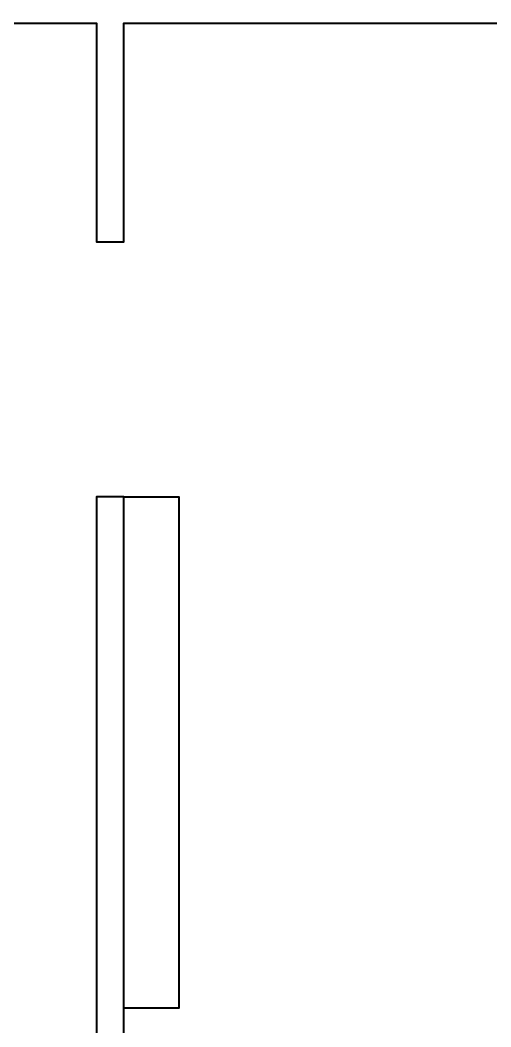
# Model space of a CAD drawing. Header units: feet. Extents: x 3867 to 6666, y -160 to 1574.
# Drawn here: x 5367.1 to 5444.7, y 1207.8 to 1373.6 of the extents above; entities that cross this region are included whole.
import ezdxf

# ---------------------------------------------------------------- set-up
doc = ezdxf.new("R2010")
doc.units = ezdxf.units.FT

msp = doc.modelspace()

# ---------------------------------------------------------------- linework, layer by layer
for p, q in [((5356.74, 1373.1), (5379.74, 1373.1)), ((5379.74, 1337.1), (5379.74, 1373.1)), ((5384.24, 1337.1), (5384.24, 1373.1)), ((5384.24, 1373.1), (5539.74, 1373.1)), ((5379.74, 1337.1), (5384.24, 1337.1)), ((5379.74, 1144.1), (5379.74, 1295.1)), ((5379.74, 1295.1), (5384.24, 1295.1)), ((5384.24, 1135.1), (5384.24, 1295.1))]:
    msp.add_line(p, q)
at = {"lineweight": 40}
for points in [[(5548.74, 1425.6), (5539.74, 1425.6), (5539.74, 1377.6), (5356.74, 1377.6), (5356.74, 1373.1), (5379.74, 1373.1), (5379.74, 1337.1), (5384.24, 1337.1), (5384.24, 1373.1), (5539.74, 1373.1), (5539.74, 1350.22), (5548.74, 1350.22)], [(5384.24, 1295.1), (5379.74, 1295.1), (5379.74, 1144.1), (5377.89, 1144.1), (5377.89, 1135.1), (5384.24, 1135.1)], [(5384.24, 1295.1), (5393.27, 1295.1), (5393.27, 1210.87), (5384.24, 1210.87)]]:
    msp.add_lwpolyline(points, close=True, dxfattribs=at)

doc.saveas('drawing.dxf')
